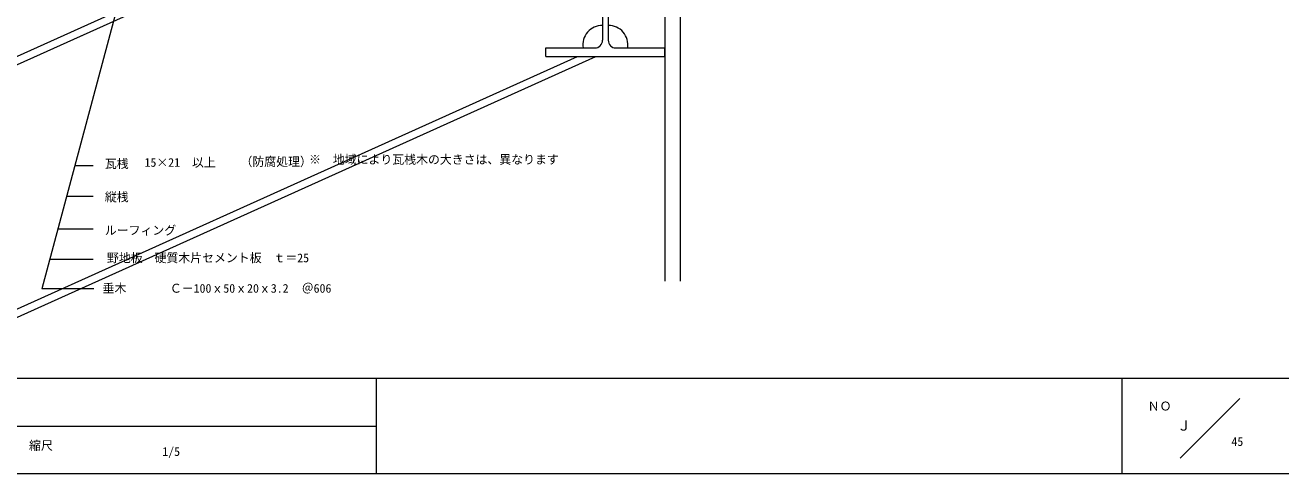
# Model space of a CAD drawing. Units: millimetres, scale not verified. Extents: x -203 to 197, y -138 to 132.
# Drawn here: x -68.9 to 196.8, y -138.4 to -44.1 of the extents above; entities that cross this region are included whole.
import ezdxf
from ezdxf.enums import TextEntityAlignment as Align

# ---------------------------------------------------------------- set-up
doc = ezdxf.new("R2010")
doc.units = ezdxf.units.MM
doc.header["$LTSCALE"] = 0.5
for name, color, linetype, lineweight in [('0-0', 5, 'Continuous', 18), ('1-0', 4, 'Continuous', 18), ('1-4', 7, 'Continuous', 18), ('1-B', 7, 'Continuous', 18)]:
    doc.layers.add(name, color=color, linetype=linetype, lineweight=lineweight)
doc.styles.add('ＭＳ ゴシック', font='')
doc.styles.get('ＭＳ ゴシック').set_extended_font_data('MS Gothic')

msp = doc.modelspace()

# ---------------------------------------------------------------- linework, layer by layer
at = {"layer": '0-0'}
for p, q in [((196.7568, -118.3649), (-203.2433, -118.3649)), ((4.8649, -118.3649), (4.8649, -138.3649)), ((161.7568, -138.3649), (161.7568, -118.3649)), ((186.4865, -122.5541), (173.9189, -135.1216)), ((-72.973, -128.3649), (4.8649, -128.3649)), ((196.7568, -138.3649), (-203.2432, -138.3649))]:
    msp.add_line(p, q, dxfattribs=at)
at = {"layer": '1-0', "color": 7}
for p, q in [((-112.1631, -69.33), (65.5678, 10.6489)), ((-112.1631, -71.0845), (40.5158, -2.379)), ((68.7678, -0.6945), (68.7678, -97.9054)), ((52.4678, -4.0945), (52.4678, -47.2945)), ((53.6678, -4.0945), (53.6678, -47.2945)), ((53.6678, -4.0945), (53.6678, -47.2945)), ((40.5678, -48.8945), (50.8678, -48.8945)), ((40.5678, -50.6945), (40.5678, -48.8945)), ((55.2678, -48.8945), (65.5678, -48.8945)), ((65.5678, -50.6945), (65.5678, -48.8945)), ((-96.5678, -115.3869), (47.193, -50.6945)), ((-95.9112, -116.8459), (51.092, -50.6945)), ((40.5678, -50.6945), (65.5678, -50.6945))]:
    msp.add_line(p, q, dxfattribs=at)
msp.add_lwpolyline([(65.5678, -0.6945), (65.5678, -9.8712), (65.5678, -97.9054)], dxfattribs=at)
for centre, radius, start, end in [((52.4345, -48.2657), 4.1086, 89.53605, 188.80399), ((53.7011, -48.2657), 4.1086, 351.19601, 90.46395), ((50.8678, -47.2945), 1.6, 270, 0), ((55.2678, -47.2945), 1.6, 180, 270), ((55.2678, -47.2945), 1.6, 180, 270)]:
    msp.add_arc(centre, radius, start, end, dxfattribs=at)
at = {"layer": '1-4'}
for p, q in [((-58.523, -73.6185), (-54.6042, -73.6185)), ((-54.6042, -80.1214), (-60.2655, -80.1214)), ((-54.6042, -86.9632), (-62.0987, -86.9632)), ((-54.6042, -93.3636), (-63.8137, -93.3636))]:
    msp.add_line(p, q, dxfattribs=at)
at = {"layer": '1-B'}
for p in [(-41.2313, -9.0849), (-54.4974, -99.4841)]:
    msp.add_line(p, (-65.4537, -99.4841), dxfattribs=at)

# ---------------------------------------------------------------- texts
at = {"layer": '0-0', "color": 7, "style": 'ＭＳ ゴシック'}
for s, height, p in [('ＮＯ', 1.833, (167.1021, -125.6345)), ('Ｊ', 2.199, (173.238, -129.9766)), ('縮尺', 1.833, (-68.1081, -133.9054))]:
    msp.add_text(s, height=height, dxfattribs=at).set_placement(p, align=Align.BOTTOM_LEFT)
at = {"layer": '1-0', "color": 7, "style": 'ＭＳ ゴシック'}
msp.add_text('1/5', height=1.833, dxfattribs=at).set_placement((-40.0932, -135.1819), align=Align.BOTTOM_LEFT)
at = {"layer": '1-4', "style": 'ＭＳ ゴシック'}
msp.add_text('45', height=1.833, dxfattribs=at).set_placement((184.7115, -133.0782), align=Align.BOTTOM_LEFT)
at = {"layer": '1-B', "style": 'ＭＳ ゴシック'}
for s, p in [('（防腐処理）', (-23.6479, -74.2695)), ('※\u3000地域により瓦桟木の大きさは、異なります', (-9.2323, -73.8143)), ('瓦桟\u3000', (-52.1699, -74.6958)), ('15×21\u3000以上', (-43.8299, -74.4212)), ('縦桟', (-52.1684, -81.6958)), ('ルーフィング', (-52.1684, -88.6958)), ('野地板\u3000硬質木片セメント板\u3000ｔ＝25', (-51.7254, -94.4832)), ('垂木', (-52.6583, -100.8808)), ('＠606', (-10.7763, -100.8808)), ('Ｃ－100ｘ50ｘ20ｘ3.2', (-38.5035, -100.8808))]:
    msp.add_text(s, height=1.833, dxfattribs=at).set_placement(p, align=Align.BOTTOM_LEFT)

doc.saveas('drawing.dxf')
